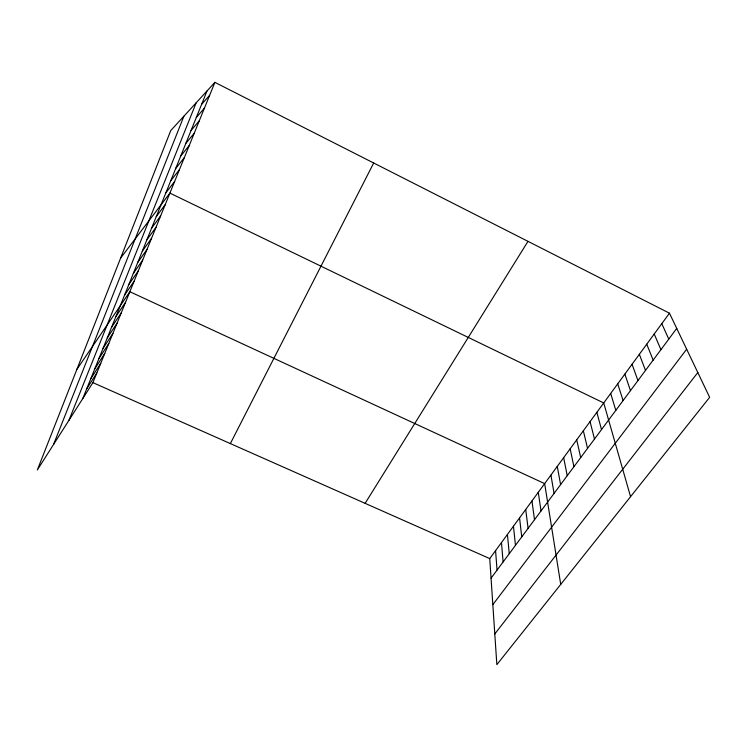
<?xml version="1.0" encoding="UTF-8"?>
<svg xmlns="http://www.w3.org/2000/svg" width="747" height="747" viewBox="0 0 747 747"><rect width="100%" height="100%" fill="white"/><g stroke="black" fill="none" stroke-linecap="round" stroke-linejoin="round"><path stroke-width="1.12" d="M53.551 444.484L183.902 116.196M68.939 420.309L196.172 102.797M82.749 398.609L207.022 90.966M214.893 82.366L170.755 130.538L37.35 469.938L92.908 382.641L214.893 82.366L669.461 313.189L709.65 397.329L496.848 664.634L489.743 558.597L669.461 313.189M230.356 443.587L373.687 163.005M365.124 503.338L527.989 241.356M86.708 388.804L96.821 373.024M90.714 378.878L100.77 363.285M94.776 368.831L104.776 353.434M98.884 358.663L108.829 343.461M103.049 348.354L112.928 333.367M107.26 337.924L117.083 323.152M111.527 327.354L121.285 312.806M115.85 316.653L125.533 302.33M76.894 369.326L129.847 291.722L544.656 483.617L560.726 584.387M124.534 295.158L134.077 281.302M128.895 284.374L138.363 270.759M133.311 273.439L142.705 260.077M137.784 262.374L147.094 249.265M142.313 251.16L151.548 238.312M146.898 239.796L156.048 227.228M151.548 228.293L160.605 215.995M491.059 578.169L676.735 328.4M156.254 216.63L165.227 204.631M120.612 258.107L169.905 193.109L603.725 402.95L630.561 496.68M492.833 604.64L686.661 349.204M165.862 192.847L174.649 181.446M494.794 633.96L697.81 372.548M170.764 180.709L179.448 169.625M175.732 168.411L184.313 157.645M180.774 155.946L189.243 145.516M185.872 143.303L194.239 133.227M191.055 130.492L199.3 120.762M196.302 117.503L204.426 108.138M201.625 104.328L209.627 95.345M92.908 382.641L489.743 558.597M661.795 323.656L668.77 339.11M654.223 334.002L660.918 349.671M646.743 344.218L653.167 360.11M639.357 354.302L645.501 370.409M632.055 364.265L637.938 380.578M624.847 374.116L630.477 390.625M617.722 383.846L623.101 400.551M610.682 393.454L615.817 410.346M596.853 412.335L601.512 429.59M590.065 421.616L594.491 439.04M583.351 430.776L587.544 448.368M576.712 439.843L580.69 457.594M570.157 448.798L573.92 466.707M563.668 457.65L567.225 475.708M557.262 466.408L560.605 484.616M550.922 475.055L554.069 493.412M538.27 492.329L541.024 510.957M531.957 500.948L534.516 519.707M525.72 509.463L528.092 528.353M519.557 517.886L521.742 536.897M513.46 526.205L515.458 545.338M507.428 534.441L509.249 553.695M501.47 542.583L503.114 561.94M495.569 550.632L497.054 570.101"/></g></svg>
